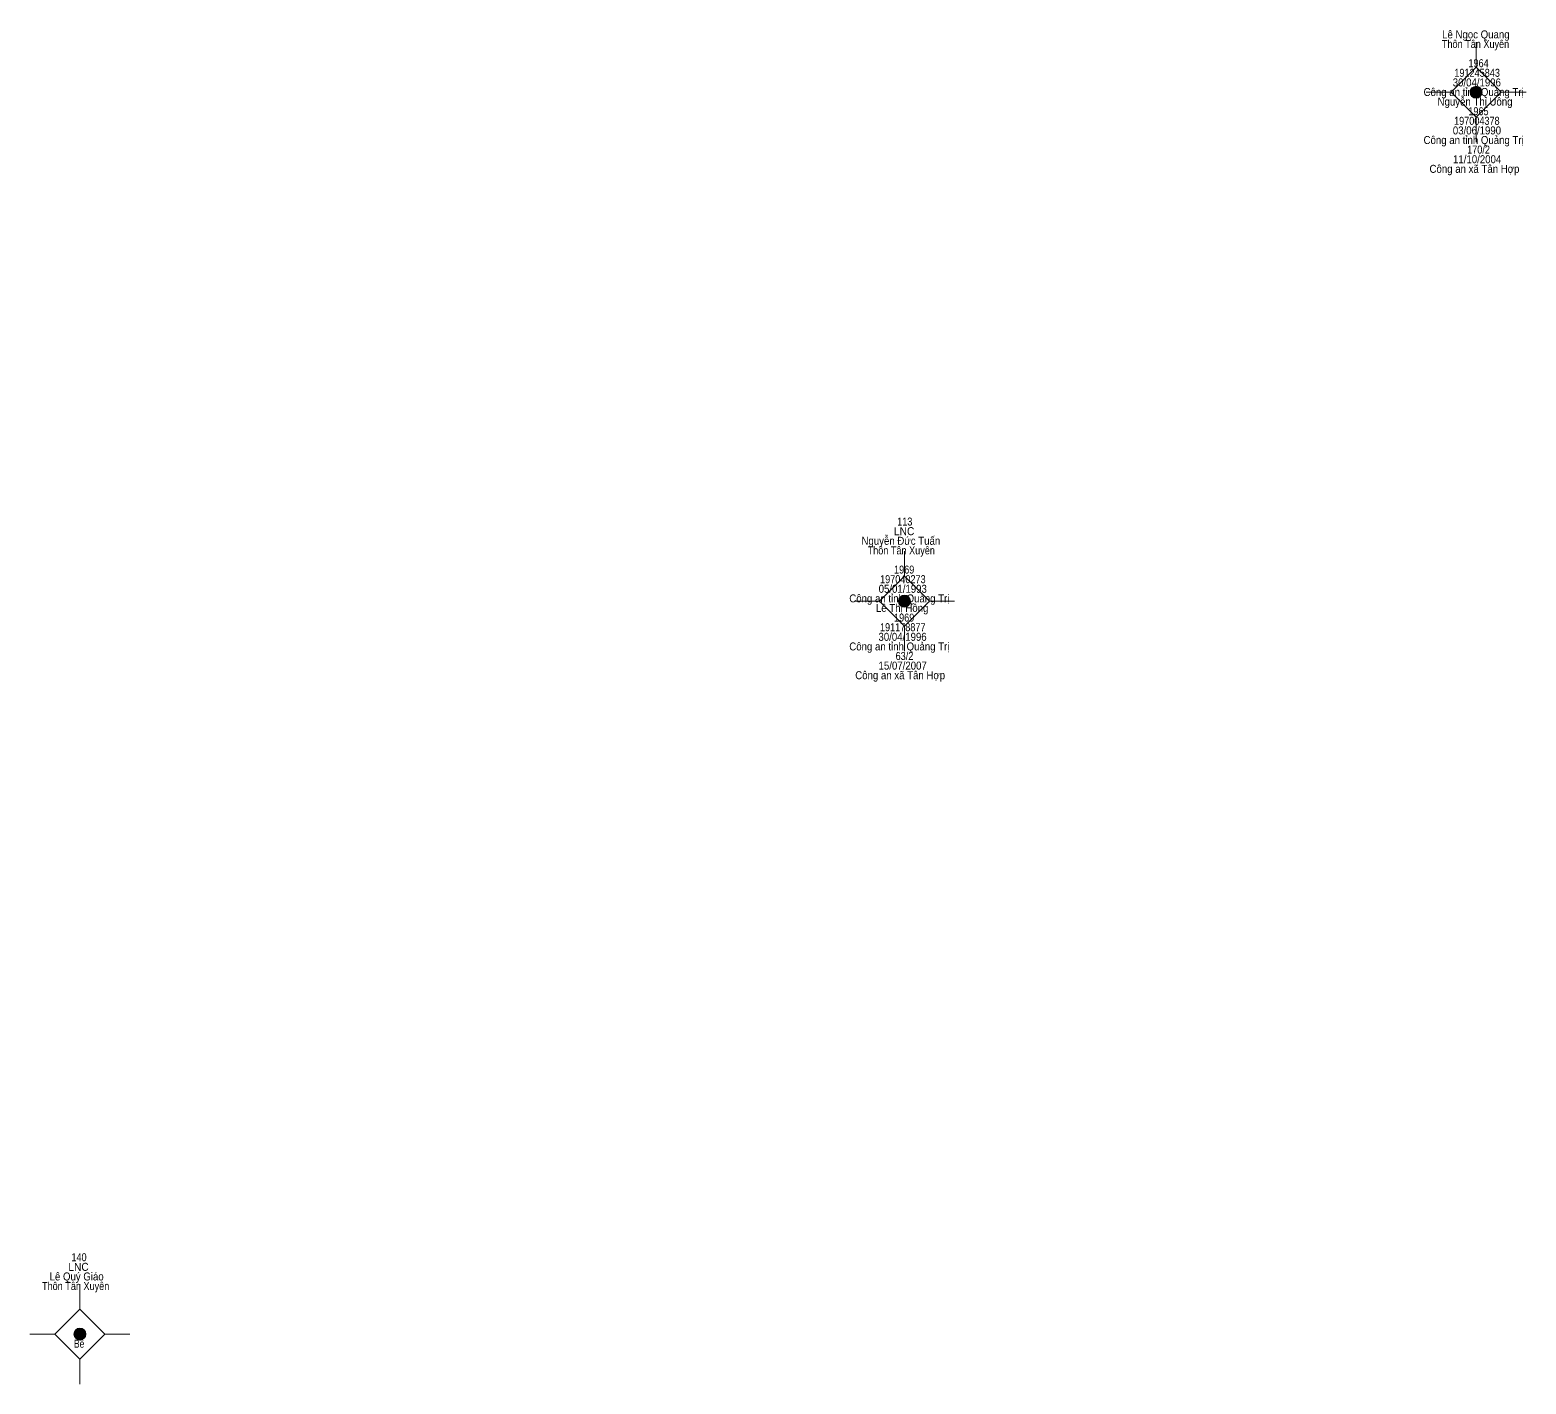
# Model space of a CAD drawing. Header units: metres. Extents: x 550999 to 552168, y 1840994 to 1841978.
# Drawn here: x 551382.7 to 551457.5, y 1841401.8 to 1841469.5 of the extents above; entities that cross this region are included whole.
import ezdxf
from ezdxf.enums import TextEntityAlignment as Align

# ---------------------------------------------------------------- set-up
doc = ezdxf.new("R2010")
doc.units = ezdxf.units.M
doc.header["$LTSCALE"] = 0.16
doc.layers.add('11', color=7, linetype='Continuous', lineweight=13)
doc.layers.add('15', color=7, linetype='Continuous')

msp = doc.modelspace()

# ---------------------------------------------------------------- hatches: boundary and pattern name
at = {"layer": '11'}
for points in [[(551455.2995, 1841466.34, 1), (551454.6995, 1841466.34, 1)], [(551426.7295, 1841440.9, 1), (551426.1295, 1841440.9, 1)], [(551385.5295, 1841404.27, 1), (551384.9295, 1841404.27, 1)]]:
    msp.add_hatch(color=256, dxfattribs=at).paths.add_polyline_path(points)

# ---------------------------------------------------------------- linework, layer by layer
for p, q in [((551455, 1841468.84), (551455, 1841467.59)), ((551453.75, 1841466.34), (551452.5, 1841466.34)), ((551457.5, 1841466.34), (551456.25, 1841466.34)), ((551455, 1841465.09), (551455, 1841463.84)), ((551426.43, 1841443.4), (551426.43, 1841442.15)), ((551425.18, 1841440.9), (551423.93, 1841440.9)), ((551428.93, 1841440.9), (551427.68, 1841440.9)), ((551426.43, 1841439.65), (551426.43, 1841438.4)), ((551385.23, 1841406.77), (551385.23, 1841405.52)), ((551383.98, 1841404.27), (551382.73, 1841404.27)), ((551387.73, 1841404.27), (551386.48, 1841404.27)), ((551385.23, 1841403.02), (551385.23, 1841401.77))]:
    msp.add_line(p, q, dxfattribs=at)
for points in [[(551455, 1841467.59), (551453.75, 1841466.34), (551455, 1841465.09), (551456.25, 1841466.34)], [(551426.43, 1841442.15), (551425.18, 1841440.9), (551426.43, 1841439.65), (551427.68, 1841440.9)], [(551385.23, 1841405.52), (551383.98, 1841404.27), (551385.23, 1841403.02), (551386.48, 1841404.27)]]:
    msp.add_lwpolyline(points, close=True, dxfattribs=at)
for centre in [(551454.9995, 1841466.34), (551426.4295, 1841440.9), (551385.2295, 1841404.27)]:
    msp.add_circle(centre, 0.3, dxfattribs=at)

# ---------------------------------------------------------------- texts
at = {"layer": '15'}
for s, width, p in [('Lê Ngọc Quang', 0.9, (551454.99, 1841469.03)), ('Thôn Tân Xuyên', 0.85, (551454.975, 1841468.55)), ('1964', 0.85, (551455.125, 1841467.59)), ('30/04/1996', 0.9, (551455.04, 1841466.63)), ('191245843', 0.85, (551455.055, 1841467.11)), ('Công an tỉnh Quảng Trị', 0.9, (551454.88, 1841466.15)), ('Nguyễn Thị Uông', 0.9, (551454.95, 1841465.67)), ('1965', 0.85, (551455.12, 1841465.19)), ('197004378', 0.85, (551455.04, 1841464.71)), ('Công an tỉnh Quảng Trị', 0.9, (551454.88, 1841463.75)), ('03/06/1990', 0.9, (551455.045, 1841464.23)), ('170/2', 0.85, (551455.125, 1841463.27)), ('Công an xã Tân Hợp', 0.9, (551454.92, 1841462.31)), ('11/10/2004', 0.9, (551455.055, 1841462.79)), ('LNC', 0.95, (551426.42, 1841444.2)), ('113', 0.85, (551426.45, 1841444.68)), ('Nguyễn Đức Tuấn', 0.9, (551426.255, 1841443.72)), ('Thôn Tân Xuyên', 0.85, (551426.275, 1841443.24)), ('1969', 0.85, (551426.42, 1841442.28)), ('05/01/1993', 0.9, (551426.35, 1841441.32)), ('197040273', 0.85, (551426.355, 1841441.8)), ('Công an tỉnh Quảng Trị', 0.9, (551426.18, 1841440.84)), ('Lê Thị Hồng', 0.9, (551426.32, 1841440.36)), ('1969', 0.85, (551426.42, 1841439.88)), ('30/04/1996', 0.9, (551426.34, 1841438.92)), ('191178877', 0.85, (551426.35, 1841439.4)), ('Công an tỉnh Quảng Trị', 0.9, (551426.18, 1841438.44)), ('15/07/2007', 0.9, (551426.345, 1841437.48)), ('63/2', 0.85, (551426.435, 1841437.96)), ('Công an xã Tân Hợp', 0.9, (551426.22, 1841437)), ('140', 0.85, (551385.185, 1841407.91)), ('Lê Quý Giáo', 0.9, (551385.065, 1841406.95)), ('LNC', 0.95, (551385.16, 1841407.43)), ('Thôn Tân Xuyên', 0.85, (551385.015, 1841406.47)), ('Bê', 0.8, (551385.19, 1841403.59))]:
    msp.add_text(s, height=0.4, dxfattribs=dict(at, width=width)).set_placement(p, align=Align.CENTER)

doc.saveas('drawing.dxf')
